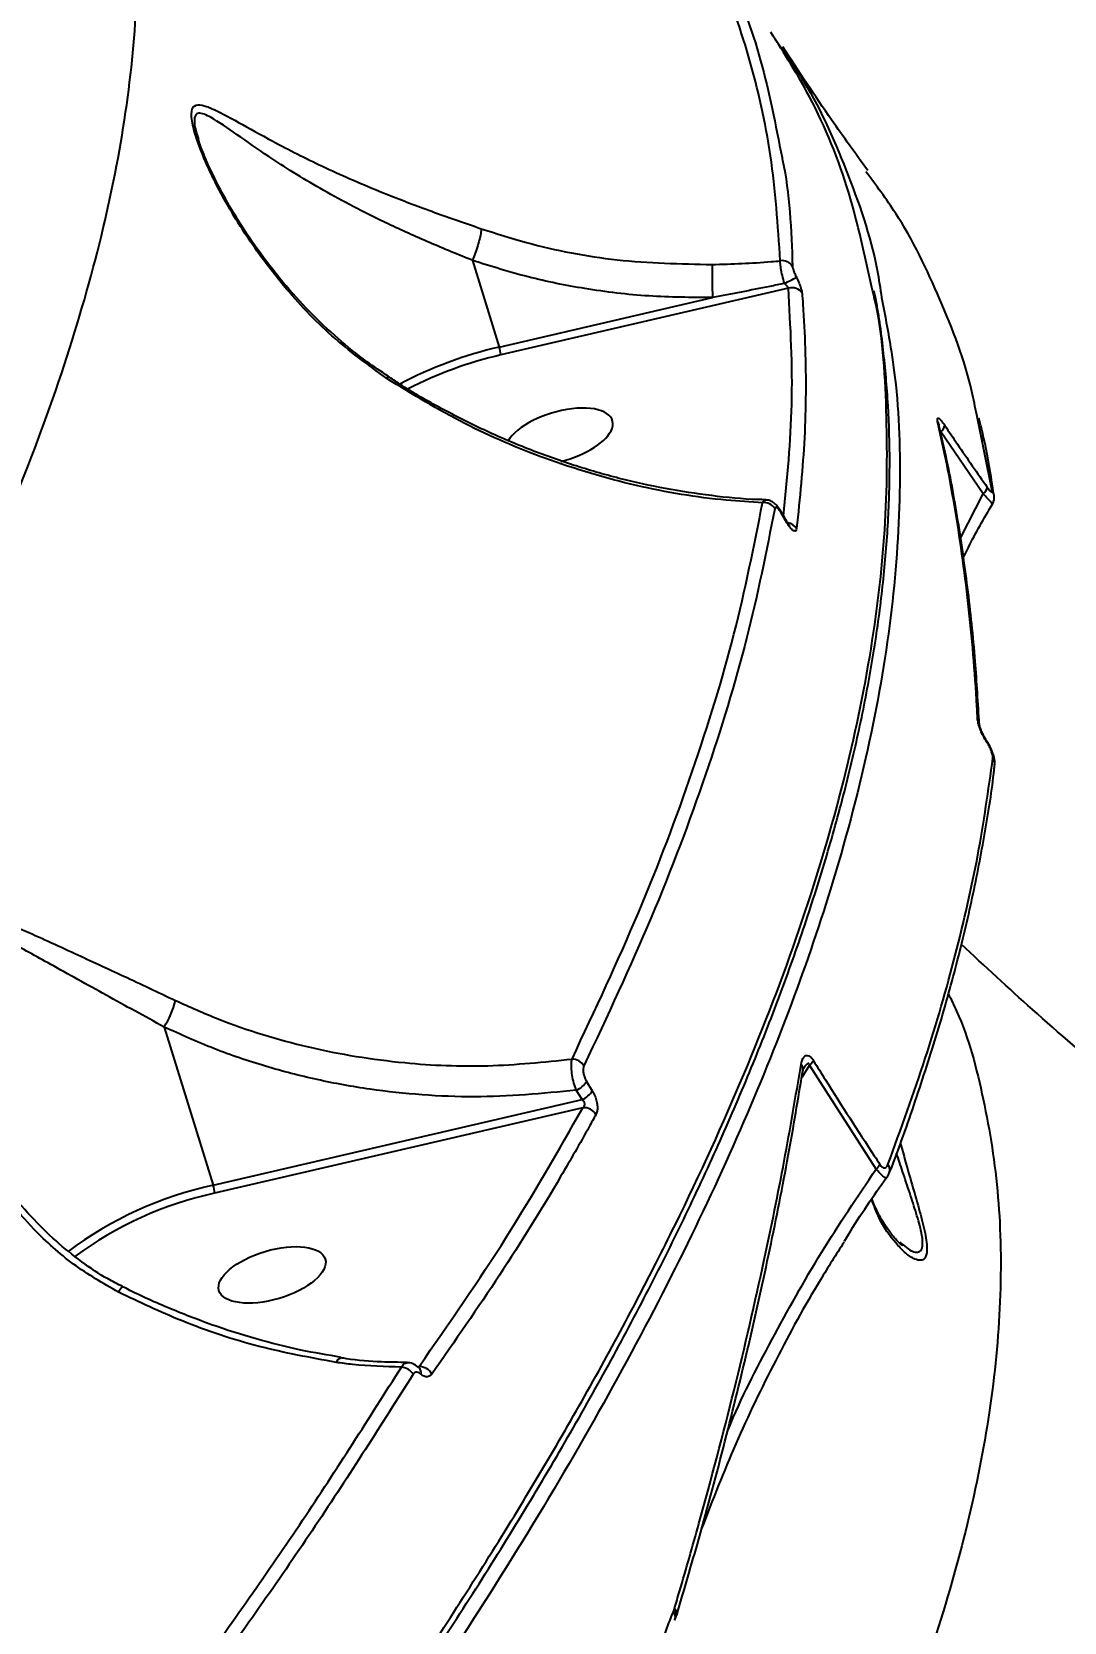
# Model space of a CAD drawing. Header units: millimetres. Extents: x -4153 to 4002, y -5023 to 3197.
# Drawn here: x -767 to -680.3, y -1310 to -1176.4 of the extents above; entities that cross this region are included whole.
import ezdxf

# ---------------------------------------------------------------- set-up
doc = ezdxf.new("R2010")
doc.units = ezdxf.units.MM
for name, color, linetype in [('DIKOM_ОБЪЕКТ', 7, 'Continuous'), ('DIKOM_РАЗМЕР_ЗОНА', 7, 'Continuous'), ('DIKOM_РАЗМЕР_ОБЪЕКТА', 7, 'Continuous')]:
    doc.layers.add(name, color=color, linetype=linetype)
doc.styles.add('style1', font='arialbd.ttf', dxfattribs={"width": 0.8})
doc.dimstyles.new('1-50', dxfattribs={"dimtxt": 300, "dimasz": 200, "dimexe": 100, "dimexo": 0, "dimgap": 100, "dimtad": 1, "dimtxsty": 'style1', "dimcen": 200, "dimclrd": 7, "dimclre": 7, "dimclrt": 7, "dimadec": 1, "dimazin": 2, "dimtfac": 1, "dimtmove": 0, "dimatfit": 2, "dimfxl": 0, "dimlwd": 25, "dimlwe": 18, "dimarcsym": 0})

# ---------------------------------------------------------------- blocks, each defined once
blk = doc.blocks.new('*D9')
at = {"layer": 'Defpoints', "color": 0, "transparency": 16777216}
for p in [(2370.19, 1747.32), (-2106.31, -2974.61), (1195.51, -2974.61)]:
    blk.add_point(p, dxfattribs=at)
at = {"layer": 'DIKOM_РАЗМЕР_ОБЪЕКТА', "color": 7, "lineweight": 18, "transparency": 16777216}
for p, q in [((2370.19, 1747.32), (-2206.31, 1747.32)), ((1195.51, -2974.61), (-2206.31, -2974.61))]:
    blk.add_line(p, q, dxfattribs=at)
at = {"layer": 'DIKOM_РАЗМЕР_ОБЪЕКТА', "color": 7, "lineweight": 25, "transparency": 16777216}
blk.add_line((-2106.31, 1547.32), (-2106.31, -2774.61), dxfattribs=at)
at = {"layer": 'DIKOM_РАЗМЕР_ОБЪЕКТА', "color": 7, "transparency": 16777216}
for points in [[(-2139.64, 1547.32), (-2072.98, 1547.32), (-2106.31, 1747.32)], [(-2139.64, -2774.61), (-2072.98, -2774.61), (-2106.31, -2974.61)]]:
    blk.add_solid(points, dxfattribs=at)
at = {"layer": 'DIKOM_РАЗМЕР_ОБЪЕКТА', "color": 7, "transparency": 16777216, "insert": (-2359.48, -612.26), "char_height": 300, "attachment_point": 5, "rotation": 90, "style": 'style1'}
blk.add_mtext('{\\fArial|b0|i0|c204|p34;4700}', dxfattribs=at)
blk = doc.blocks.new('*D10')
at = {"layer": 'Defpoints', "color": 0, "transparency": 16777216}
for p in [(4001.69, -909.96), (-3216.31, -1859.46), (4001.69, -4923)]:
    blk.add_point(p, dxfattribs=at)
at = {"layer": 'DIKOM_РАЗМЕР_ЗОНА', "color": 7, "lineweight": 18, "transparency": 16777216}
for p, q in [((4001.69, -909.96), (4001.69, -5023)), ((-3216.31, -1859.46), (-3216.31, -5023))]:
    blk.add_line(p, q, dxfattribs=at)
at = {"layer": 'DIKOM_РАЗМЕР_ЗОНА', "color": 7, "lineweight": 25, "transparency": 16777216}
blk.add_line((-3016.31, -4923), (3801.69, -4923), dxfattribs=at)
at = {"layer": 'DIKOM_РАЗМЕР_ЗОНА', "color": 7, "transparency": 16777216}
for points in [[(-3016.31, -4889.67), (-3016.31, -4956.33), (-3216.31, -4923)], [(3801.69, -4889.67), (3801.69, -4956.33), (4001.69, -4923)]]:
    blk.add_solid(points, dxfattribs=at)
at = {"layer": 'DIKOM_РАЗМЕР_ЗОНА', "color": 7, "transparency": 16777216, "insert": (392.69, -4669.83), "char_height": 300, "attachment_point": 5, "style": 'style1'}
blk.add_mtext('{\\fArial|b0|i0|c204|p34;7200}', dxfattribs=at)
blk = doc.blocks.new('*D11')
at = {"layer": 'Defpoints', "color": 0, "transparency": 16777216}
for p in [(2631.36, 3197.31), (-3702.81, -4429.79), (2071.05, -4429.79)]:
    blk.add_point(p, dxfattribs=at)
at = {"layer": 'DIKOM_РАЗМЕР_ЗОНА', "color": 7, "lineweight": 18, "transparency": 16777216}
for p, q in [((2631.36, 3197.31), (-3802.81, 3197.31)), ((2071.05, -4429.79), (-3802.81, -4429.79))]:
    blk.add_line(p, q, dxfattribs=at)
at = {"layer": 'DIKOM_РАЗМЕР_ЗОНА', "color": 7, "lineweight": 25, "transparency": 16777216}
blk.add_line((-3702.81, 2997.31), (-3702.81, -4229.79), dxfattribs=at)
at = {"layer": 'DIKOM_РАЗМЕР_ЗОНА', "color": 7, "transparency": 16777216}
for points in [[(-3736.14, 2997.31), (-3669.48, 2997.31), (-3702.81, 3197.31)], [(-3736.14, -4229.79), (-3669.48, -4229.79), (-3702.81, -4429.79)]]:
    blk.add_solid(points, dxfattribs=at)
at = {"layer": 'DIKOM_РАЗМЕР_ЗОНА', "color": 7, "transparency": 16777216, "insert": (-3955.98, -616.24), "char_height": 300, "attachment_point": 5, "rotation": 90, "style": 'style1'}
blk.add_mtext('{\\fArial|b0|i0|c204|p34;7600}', dxfattribs=at)
blk = doc.blocks.new('*D12')
at = {"layer": 'Defpoints', "color": 0, "transparency": 16777216}
for p in [(-1688.31, 690.56), (2486.69, 690.56), (-1688.31, -3442.2)]:
    blk.add_point(p, dxfattribs=at)
at = {"layer": 'DIKOM_РАЗМЕР_ОБЪЕКТА', "color": 7, "lineweight": 18, "transparency": 16777216}
for p, q in [((-1688.31, 690.56), (-1688.31, -3542.2)), ((2486.69, 690.56), (2486.69, -3542.2))]:
    blk.add_line(p, q, dxfattribs=at)
at = {"layer": 'DIKOM_РАЗМЕР_ОБЪЕКТА', "color": 7, "lineweight": 25, "transparency": 16777216}
blk.add_line((2286.69, -3442.2), (-1488.31, -3442.2), dxfattribs=at)
at = {"layer": 'DIKOM_РАЗМЕР_ОБЪЕКТА', "color": 7, "transparency": 16777216}
for points in [[(-1488.31, -3408.87), (-1488.31, -3475.54), (-1688.31, -3442.2)], [(2286.69, -3408.87), (2286.69, -3475.54), (2486.69, -3442.2)]]:
    blk.add_solid(points, dxfattribs=at)
at = {"layer": 'DIKOM_РАЗМЕР_ОБЪЕКТА', "color": 7, "transparency": 16777216, "insert": (399.19, -3189.03), "char_height": 300, "attachment_point": 5, "style": 'style1'}
blk.add_mtext('{\\fArial|b0|i0|c204|p34;4175}', dxfattribs=at)

msp = doc.modelspace()

# ---------------------------------------------------------------- linework, layer by layer
at = {"layer": 'DIKOM_ОБЪЕКТ', "color": 7, "linetype": 'Continuous'}
for p, q in [((-753.046, -1185.201), (-752.978, -1185.41)), ((-729.973, -1195.607), (-727.719, -1202.887)), ((-727.719, -1202.887), (-709.798, -1198.725)), ((-703.43, -1197.939), (-727.592, -1203.549)), ((-686.306, -1214.963), (-687.615, -1208.587)), ((-687.069, -1215.213), (-690.637, -1210.001)), ((-688.983, -1218.949), (-687.069, -1215.213)), ((-703.559, -1217.652), (-704.035, -1216.826)), ((-686.765, -1236.018), (-686.793, -1235.975)), ((-755.865, -1260.027), (-751.747, -1273.326)), ((-701.655, -1263.235), (-702.315, -1264.257)), ((-696.061, -1271.968), (-701.655, -1263.235)), ((-720.754, -1266.129), (-721.244, -1265.34)), ((-720.388, -1264.592), (-719.899, -1265.379)), ((-751.747, -1273.326), (-720.754, -1266.129)), ((-720.696, -1266.808), (-751.623, -1273.989)), ((-694.067, -1278.074), (-693.776, -1278.317)), ((-734.537, -1288.608), (-734.453, -1288.556)), ((-713.093, -1309.164), (-713.007, -1308.918)), ((-713.007, -1308.918), (-712.997, -1308.883))]:
    msp.add_line(p, q, dxfattribs=at)
at = {"layer": 'DIKOM_ОБЪЕКТ', "color": 7, "linetype": 'Continuous', "flags": 128}
for points in [[(-704.035, -1216.826), (-704.031, -1216.76), (-704.044, -1216.718)], [(-703.559, -1217.652), (-703.556, -1217.587), (-703.571, -1217.539)], [(-686.788, -1235.96), (-686.78, -1235.975), (-686.777, -1236.055)], [(-741.414, -1288.211), (-741.28, -1288.008), (-741.146, -1287.881), (-741.017, -1287.835), (-740.992, -1287.836)], [(-712.976, -1309.874), (-712.969, -1309.86), (-712.959, -1309.837)]]:
    msp.add_lwpolyline(points, dxfattribs=at)
at = {"layer": 'DIKOM_ОБЪЕКТ', "color": 7, "linetype": 'Continuous'}
for centre, radius, start, end in [((-663.862, -1196.825), 45.975, 178.91195, 182.36873), ((-703.947, -1196.649), 1.023, 32.03283, 99.10827), ((-739.782, -1123.577), 82.269, 295.96668, 296.7513), ((-703.143, -1198.932), 1.034, 33.88488, 106.08952), ((-719.833, -1236.759), 34.778, 103.10507, 117.85082), ((-719.93, -1236.454), 33.785, 103.10788, 117.20433), ((-730.257, -1203.714), 2.67, 3.53337, 18.05416), ((-691.525, -1209.584), 0.768, 11.71443, 35.60831), ((-691.12, -1209.304), 0.848, 304.70115, 348.2318), ((-687.569, -1214.52), 0.855, 305.83356, 349.36781), ((-705.486, -1217.038), 1.075, 32.0034, 95.97177), ((-687.005, -1215.461), 0.859, 7.39899, 35.43534), ((-703.617, -1218.709), 1.047, 32.91245, 82.30207), ((-688.106, -1234.622), 0.726, 2.57331, 38.04722), ((-686.93, -1237.927), 0.833, 353.31143, 35.59933), ((-762.327, -1255.965), 7.633, 327.84565, 346.14363), ((-721.626, -1263.923), 1.204, 31.86743, 88.90067), ((-702.449, -1262.202), 1.302, 307.55821, 329.92491), ((-702.854, -1263.603), 0.65, 351.70291, 40.85387), ((-721.951, -1263.667), 1.817, 292.89687, 329.37781), ((-721.467, -1264.454), 1.821, 293.06141, 329.47984), ((-720.616, -1267.993), 1.188, 30.89379, 93.88855), ((-696.886, -1270.957), 1.305, 309.20561, 331.67866), ((-695.699, -1272.049), 0.786, 340.55927, 36.4821), ((-745.109, -1303.998), 31.382, 102.2102, 126.86191), ((-754.192, -1274.124), 2.572, 3.00811, 18.08322), ((-745.16, -1303.809), 30.512, 102.22941, 126.60093), ((-758.702, -1282.725), 1.083, 128.97302, 157.56316), ((-736.051, -1289.89), 1.291, 31.80949, 84.86766), ((-734.46, -1289.79), 1.234, 29.13033, 89.65965), ((-734.821, -1289.041), 0.542, 344.21854, 44.08659), ((-713.593, -1309.613), 0.673, 340.57681, 41.90639), ((-713.403, -1309.349), 0.585, 348.7154, 47.46256), ((-713.412, -1309.319), 0.603, 348.8195, 46.42984)]:
    msp.add_arc(centre, radius, start, end, dxfattribs=at)
for start_param, end_param in [(5.9781331, 8.9949192), (4.6100021, 5.9781331)]:
    msp.add_ellipse((-722.672, -1210.394), major_axis=(4.462, 1.322), ratio=0.44303, start_param=start_param, end_param=end_param, dxfattribs=at)
msp.add_ellipse((-746.794, -1280.856), major_axis=(4.462, 1.322), ratio=0.44303, dxfattribs=at)
for points, knots in [([(-1166.674, -1262.907), (-1164.653, -1262.9), (-1158.794, -1262.88), (-1149.099, -1262.722), (-1137.6, -1262.379), (-1126.124, -1261.872), (-1114.679, -1261.204), (-1103.274, -1260.374), (-1091.917, -1259.383), (-1080.617, -1258.232), (-1069.383, -1256.921), (-1058.222, -1255.452), (-1047.143, -1253.826), (-1036.156, -1252.044), (-1025.266, -1250.107), (-1014.484, -1248.016), (-1003.817, -1245.775), (-993.273, -1243.382), (-982.86, -1240.842), (-972.585, -1238.155), (-962.458, -1235.324), (-952.484, -1232.35), (-942.672, -1229.237), (-933.029, -1225.986), (-923.562, -1222.599), (-914.279, -1219.079), (-905.185, -1215.429), (-896.289, -1211.652), (-887.597, -1207.749), (-879.115, -1203.725), (-870.85, -1199.582), (-862.808, -1195.324), (-854.995, -1190.952), (-847.417, -1186.471), (-840.08, -1181.884), (-832.988, -1177.195), (-826.149, -1172.406), (-819.566, -1167.521), (-813.245, -1162.545), (-807.191, -1157.479), (-801.408, -1152.33), (-795.901, -1147.1), (-790.673, -1141.793), (-785.73, -1136.414), (-781.074, -1130.965), (-776.71, -1125.453), (-772.64, -1119.88), (-768.87, -1114.251), (-765.395, -1108.571), (-762.242, -1102.841), (-759.904, -1098.223), (-758.727, -1095.502), (-758.388, -1094.719)], [0, 0, 0, 0, 0.0107552, 0.0311878, 0.0516215, 0.0720552, 0.0924884, 0.1129222, 0.1333561, 0.15379, 0.1742241, 0.1946587, 0.215093, 0.2355279, 0.2559631, 0.2763984, 0.2968343, 0.3172703, 0.3377071, 0.358144, 0.3785814, 0.3990192, 0.4194577, 0.4398966, 0.4603357, 0.4807758, 0.5012164, 0.5216576, 0.5420996, 0.5625417, 0.5829848, 0.6034285, 0.6238725, 0.6443172, 0.664762, 0.6852075, 0.705653, 0.7260988, 0.7465444, 0.7669897, 0.7874344, 0.8078782, 0.8283208, 0.8487617, 0.8692001, 0.8896363, 0.9100693, 0.9304984, 0.9509232, 0.9713434, 0.9917579, 1, 1, 1, 1]), ([(-758.312, -1096.071), (-758.45, -1096.421), (-760.132, -1100.69), (-764.54, -1108.737), (-771.672, -1120.271), (-780.274, -1131.668), (-790.176, -1142.907), (-801.207, -1153.733), (-813.291, -1164.121), (-826.344, -1174.053), (-840.578, -1183.691), (-855.995, -1192.988), (-872.568, -1201.902), (-889.199, -1209.885), (-905.677, -1216.996), (-921.828, -1223.308), (-938.61, -1229.233), (-955.986, -1234.748), (-973.767, -1239.797), (-991.862, -1244.356), (-1008.281, -1248.033), (-1018.801, -1250.08), (-1023.084, -1250.913)], [0, 0, 0, 0, 0.0049824, 0.0607473, 0.1164693, 0.1738099, 0.231197, 0.2885376, 0.3442597, 0.4000244, 0.4557466, 0.5130871, 0.5704745, 0.6278152, 0.6763108, 0.7248634, 0.7734157, 0.8224281, 0.8714411, 0.9192196, 0.9671062, 1, 1, 1, 1]), ([(-934.195, -1411.23), (-929.384, -1407.273), (-919.76, -1399.358), (-905.796, -1387.274), (-892.213, -1375.061), (-878.622, -1362.3), (-865.158, -1349.06), (-851.936, -1335.382), (-839.315, -1321.612), (-827.368, -1307.798), (-816.156, -1293.994), (-806.036, -1280.648), (-796.99, -1267.8), (-788.977, -1255.47), (-781.768, -1243.319), (-775.425, -1231.402), (-769.993, -1219.77), (-765.496, -1208.438), (-762.002, -1197.472), (-759.543, -1186.873), (-758.198, -1176.82), (-757.973, -1167.536), (-758.85, -1159.086), (-760.385, -1152.143), (-762.06, -1148.238), (-762.741, -1146.65)], [0, 0, 0, 0, 0.0400048, 0.0800096, 0.1204125, 0.1608154, 0.2054798, 0.2501788, 0.2948426, 0.3408233, 0.3868418, 0.4328217, 0.476081, 0.5193729, 0.5626315, 0.6071388, 0.651682, 0.6961891, 0.742306, 0.7884231, 0.8352025, 0.8819818, 0.9259178, 0.9698883, 1, 1, 1, 1]), ([(-704.108, -1195.639), (-704.314, -1192.66), (-704.725, -1186.702), (-706.614, -1178.448), (-709.362, -1170.669), (-712.05, -1165.995), (-713.394, -1163.657)], [0, 0, 0, 0, 0.24861595, 0.4972309, 0.74861599, 1, 1, 1, 1]), ([(-712.367, -1164.069), (-711.041, -1166.387), (-708.389, -1171.023), (-705.582, -1178.67), (-704.503, -1184.217), (-703.967, -1186.971)], [0, 0, 0, 0, 0.3348946, 0.6697914, 1, 1, 1, 1]), ([(-696.415, -1197.893), (-697, -1195.205), (-698.228, -1189.552), (-701.11, -1182.413), (-703.777, -1178.218), (-704.907, -1176.44)], [0, 0, 0, 0, 0.3431594, 0.7216285, 1, 1, 1, 1]), ([(-704.581, -1176.983), (-703.834, -1178.015), (-701.374, -1181.406), (-698.522, -1187.909), (-696.299, -1194.155), (-695.715, -1197.96), (-695.596, -1198.737)], [0, 0, 0, 0, 0.1643846, 0.5406024, 0.9062018, 1, 1, 1, 1]), ([(-696.769, -1188.05), (-697.786, -1186.643), (-700.217, -1183.281), (-702.551, -1179.726), (-703.908, -1177.659)], [0, 0, 0, 0, 0.4185936, 1, 1, 1, 1]), ([(-737.167, -1205.534), (-738.745, -1204.379), (-741.905, -1202.069), (-745.483, -1198.241), (-748.275, -1194.615), (-750.394, -1191.312), (-752.035, -1188.19), (-753.101, -1185.612), (-753.596, -1183.795), (-753.57, -1182.74), (-753.071, -1182.47), (-752.327, -1182.631), (-751.048, -1183.212), (-749.018, -1184.336), (-745.812, -1186.126), (-741.833, -1188.078), (-737.455, -1189.959), (-733.198, -1191.57), (-730.555, -1192.485), (-729.235, -1192.942)], [0, 0, 0, 0, 0.0838216, 0.1677498, 0.2253303, 0.2830232, 0.3403516, 0.3851875, 0.4168042, 0.4487235, 0.4828913, 0.5143318, 0.5458645, 0.6206963, 0.6956584, 0.7865364, 0.8772673, 0.9386787, 1, 1, 1, 1]), ([(-729.973, -1195.6), (-729.974, -1195.6), (-730.181, -1195.517), (-731.647, -1194.932), (-734.298, -1193.818), (-738.468, -1191.902), (-742.873, -1189.548), (-746.786, -1187.123), (-749.794, -1184.991), (-751.748, -1183.647), (-752.778, -1183.171), (-753.215, -1183.294), (-753.374, -1183.695), (-753.288, -1184.481), (-753.093, -1185.061), (-753.046, -1185.201)], [0, 0, 0, 0, 0.0000643, 0.016786, 0.118971, 0.221285, 0.3912768, 0.5615316, 0.684261, 0.806531, 0.8832304, 0.9013905, 0.9459951, 0.9869504, 1, 1, 1, 1]), ([(-737.045, -1205.329), (-737.645, -1204.933), (-739.114, -1203.964), (-741.321, -1202.156), (-743.692, -1199.929), (-745.956, -1197.41), (-747.968, -1194.805), (-749.663, -1192.265), (-750.954, -1190.038), (-751.895, -1188.178), (-752.522, -1186.75), (-752.894, -1185.782), (-753.017, -1185.348), (-753.058, -1185.206)], [0, 0, 0, 0, 0.0792573, 0.1940901, 0.3143552, 0.4392084, 0.5701415, 0.6813957, 0.7832665, 0.865815, 0.9260845, 0.9757547, 1, 1, 1, 1]), ([(-703.967, -1186.971), (-703.951, -1187.04), (-703.315, -1189.893), (-703.196, -1193.038), (-703.079, -1196.106)], [0, 0, 0, 0, 0.0242456, 1, 1, 1, 1]), ([(-687.615, -1208.587), (-687.742, -1207.932), (-688.412, -1204.482), (-690.638, -1198.801), (-693.578, -1192.614), (-696.054, -1189.301), (-696.912, -1188.152)], [0, 0, 0, 0, 0.0843558, 0.4437239, 0.8070934, 1, 1, 1, 1]), ([(-729.235, -1192.942), (-729.235, -1192.961), (-729.233, -1193.046), (-729.255, -1193.285), (-729.345, -1193.746), (-729.514, -1194.361), (-729.731, -1195.016), (-729.892, -1195.405), (-729.973, -1195.6)], [0, 0, 0, 0, 0.03958673, 0.1815914, 0.38619792, 0.59079557, 0.7953752, 1, 1, 1, 1]), ([(-729.235, -1192.942), (-727.977, -1193.342), (-724.268, -1194.52), (-717.767, -1195.785), (-712.497, -1195.896), (-709.829, -1195.952)], [0, 0, 0, 0, 0.202272, 0.5961181, 1, 1, 1, 1]), ([(-729.973, -1195.607), (-729.973, -1195.606), (-729.974, -1195.603), (-729.973, -1195.601), (-729.973, -1195.6)], [0, 0, 0, 0, 0.54845071, 1, 1, 1, 1]), ([(-709.798, -1198.725), (-711.584, -1198.717), (-715.175, -1198.699), (-720.361, -1198.065), (-725.329, -1197.072), (-728.42, -1196.097), (-729.973, -1195.607)], [0, 0, 0, 0, 0.26009716, 0.52300154, 0.7604342, 1, 1, 1, 1]), ([(-709.829, -1195.952), (-708.169, -1195.901), (-706.253, -1195.843), (-704.361, -1195.663), (-704.108, -1195.639)], [0, 0, 0, 0, 0.8666694, 1, 1, 1, 1]), ([(-703.761, -1197.541), (-703.823, -1197.318), (-703.948, -1196.873), (-704.068, -1196.261), (-704.115, -1195.852), (-704.11, -1195.693), (-704.108, -1195.639)], [0, 0, 0, 0, 0.2865208, 0.5730768, 0.8569506, 1, 1, 1, 1]), ([(-703.079, -1196.106), (-703.078, -1196.126), (-703.072, -1196.2), (-703.022, -1196.394), (-702.91, -1196.703), (-702.804, -1196.928), (-702.751, -1197.041)], [0, 0, 0, 0, 0.1085653, 0.3983885, 0.6997233, 1, 1, 1, 1]), ([(-702.751, -1197.041), (-702.677, -1197.199), (-702.528, -1197.517), (-702.368, -1197.955), (-702.299, -1198.224), (-702.287, -1198.332), (-702.285, -1198.356)], [0, 0, 0, 0, 0.305429, 0.6114843, 0.9125759, 1, 1, 1, 1]), ([(-942.129, -1512.346), (-938.399, -1509.724), (-928.275, -1502.607), (-912.059, -1490.716), (-893.643, -1476.634), (-875.717, -1462.301), (-858.357, -1447.79), (-841.645, -1433.168), (-825.641, -1418.478), (-810.385, -1403.745), (-795.888, -1388.994), (-782.188, -1374.271), (-769.348, -1359.643), (-757.428, -1345.181), (-746.475, -1330.929), (-736.525, -1316.918), (-727.578, -1303.164), (-719.65, -1289.709), (-712.776, -1276.615), (-706.992, -1263.943), (-702.325, -1251.737), (-698.802, -1240.025), (-696.419, -1228.823), (-695.131, -1218.139), (-695.095, -1208.109), (-695.547, -1201.36), (-696.347, -1198.165), (-696.415, -1197.893)], [0, 0, 0, 0, 0.0245701, 0.0666936, 0.1089496, 0.1512736, 0.1935975, 0.2358536, 0.277977, 0.3201005, 0.3623564, 0.4046804, 0.4470042, 0.4892603, 0.5313838, 0.5735066, 0.6157623, 0.6580857, 0.700409, 0.7426646, 0.7847876, 0.8269108, 0.8691669, 0.9114903, 0.953814, 0.99607, 1, 1, 1, 1]), ([(-925.58, -1501.344), (-923.44, -1499.794), (-918.203, -1496.001), (-909.999, -1489.894), (-900.971, -1483.049), (-892.095, -1476.167), (-883.363, -1469.248), (-874.772, -1462.29), (-866.32, -1455.289), (-858.004, -1448.246), (-849.822, -1441.157), (-841.772, -1434.02), (-833.851, -1426.834), (-826.067, -1419.603), (-818.444, -1412.353), (-811.016, -1405.112), (-803.802, -1397.901), (-796.807, -1390.722), (-790.025, -1383.574), (-783.455, -1376.453), (-777.094, -1369.356), (-770.94, -1362.283), (-764.991, -1355.231), (-759.247, -1348.198), (-753.704, -1341.182), (-748.367, -1334.184), (-743.245, -1327.221), (-738.364, -1320.323), (-733.74, -1313.514), (-729.379, -1306.802), (-725.278, -1300.183), (-721.435, -1293.655), (-717.846, -1287.215), (-714.513, -1280.861), (-711.433, -1274.592), (-708.607, -1268.406), (-706.033, -1262.301), (-703.713, -1256.275), (-701.651, -1250.341), (-699.854, -1244.521), (-698.333, -1238.837), (-697.089, -1233.301), (-696.122, -1227.911), (-695.432, -1222.665), (-695.015, -1217.562), (-694.877, -1212.6), (-695.004, -1207.775), (-695.436, -1203.105), (-695.853, -1199.904), (-696.206, -1198.304), (-696.237, -1198.166)], [0, 0, 0, 0, 0.0148391, 0.0363255, 0.0577124, 0.0790248, 0.100287, 0.1215228, 0.142757, 0.1640091, 0.1853, 0.2066536, 0.228095, 0.2496477, 0.2712483, 0.2927749, 0.3141948, 0.3355338, 0.356815, 0.3780639, 0.3993039, 0.4205573, 0.4418429, 0.4631846, 0.4846069, 0.5061339, 0.5277484, 0.5493324, 0.5707976, 0.5921746, 0.6134879, 0.6347617, 0.656021, 0.6772888, 0.6985818, 0.719924, 0.7413394, 0.7628519, 0.7844716, 0.8060882, 0.8276031, 0.8490186, 0.8703575, 0.891642, 0.9128938, 0.9341347, 0.9553851, 0.9766598, 0.9979803, 1, 1, 1, 1]), ([(-695.596, -1198.737), (-695.175, -1200.947), (-694.187, -1206.128), (-693.926, -1215.101), (-694.654, -1225.53), (-696.599, -1236.667), (-699.541, -1247.749), (-703.288, -1258.659), (-707.642, -1269.292), (-712.825, -1280.284), (-718.836, -1291.609), (-725.604, -1303.144), (-733.094, -1314.83), (-740.367, -1325.392), (-745.348, -1332.132), (-747.377, -1334.876)], [0, 0, 0, 0, 0.0646492, 0.1515188, 0.2409114, 0.3303773, 0.4197701, 0.4953743, 0.5710667, 0.6467588, 0.7231688, 0.7995787, 0.8740642, 0.9487185, 1, 1, 1, 1]), ([(-703.761, -1197.541), (-704.174, -1197.626), (-706.181, -1198.037), (-708.197, -1198.421), (-709.798, -1198.725)], [0, 0, 0, 0, 0.2060753, 1, 1, 1, 1]), ([(-703.834, -1217.083), (-703.528, -1213.939), (-702.895, -1207.44), (-703.248, -1201.173), (-703.43, -1197.939)], [0, 0, 0, 0, 0.4838774, 1, 1, 1, 1]), ([(-703.43, -1197.939), (-703.433, -1197.931), (-703.446, -1197.896), (-703.502, -1197.811), (-703.615, -1197.679), (-703.712, -1197.588), (-703.761, -1197.541)], [0, 0, 0, 0, 0.08043122, 0.36678898, 0.67644555, 1, 1, 1, 1]), ([(-702.285, -1198.356), (-702.26, -1198.665), (-702.139, -1200.212), (-701.941, -1204.23), (-701.961, -1210.483), (-702.479, -1215.587), (-702.738, -1218.14)], [0, 0, 0, 0, 0.0480641, 0.2403256, 0.6198822, 1, 1, 1, 1]), ([(-737.167, -1205.534), (-737.157, -1205.518), (-737.121, -1205.46), (-737.077, -1205.385), (-737.086, -1205.393), (-737.091, -1205.397)], [0, 0, 0, 0, 0.16243053, 0.62179424, 1, 1, 1, 1]), ([(-705.314, -1215.715), (-705.548, -1215.712), (-707.049, -1215.694), (-709.869, -1215.402), (-713.749, -1214.825), (-717.638, -1213.962), (-721.502, -1212.848), (-725.3, -1211.488), (-729.009, -1209.897), (-732.599, -1208.07), (-735.289, -1206.548), (-736.729, -1205.571), (-737.058, -1205.348)], [0, 0, 0, 0, 0.0220297, 0.1409812, 0.259922, 0.3788382, 0.4977446, 0.6161346, 0.7328456, 0.8493543, 0.9655516, 1, 1, 1, 1]), ([(-705.598, -1215.969), (-706.613, -1215.909), (-710.116, -1215.699), (-716.265, -1214.67), (-723.658, -1212.464), (-730.742, -1209.449), (-735.01, -1206.848), (-737.167, -1205.534)], [0, 0, 0, 0, 0.0949244, 0.3276197, 0.56573, 0.7805993, 1, 1, 1, 1]), ([(-690.901, -1209.137), (-690.916, -1209.031), (-690.942, -1208.856), (-690.838, -1208.837), (-690.676, -1208.967), (-690.478, -1209.205), (-690.346, -1209.396), (-690.29, -1209.477)], [0, 0, 0, 0, 0.303824, 0.5022935, 0.7016803, 0.8732674, 1, 1, 1, 1]), ([(-687.534, -1234.174), (-687.554, -1233.806), (-687.652, -1231.967), (-687.989, -1227.248), (-688.78, -1220.213), (-689.873, -1213.765), (-690.674, -1210.157), (-690.901, -1209.137)], [0, 0, 0, 0, 0.0413716, 0.2068694, 0.5381485, 0.8694271, 1, 1, 1, 1]), ([(-687.399, -1234.595), (-687.501, -1232.813), (-687.724, -1228.895), (-688.342, -1223.073), (-689.216, -1217.116), (-690.04, -1212.573), (-690.647, -1210.085), (-690.805, -1209.435)], [0, 0, 0, 0, 0.1999953, 0.439702, 0.6784057, 0.9160964, 1, 1, 1, 1]), ([(-690.774, -1209.418), (-690.776, -1209.411), (-690.781, -1209.393), (-690.78, -1209.399), (-690.779, -1209.402)], [0, 0, 0, 0, 0.3910133, 1, 1, 1, 1]), ([(-690.29, -1209.477), (-689.938, -1209.999), (-688.762, -1211.743), (-687.566, -1213.469), (-686.729, -1214.677)], [0, 0, 0, 0, 0.2996256, 1, 1, 1, 1]), ([(-686.195, -1215.231), (-686.38, -1213.963), (-686.698, -1211.785), (-687.212, -1209.718), (-687.427, -1208.854)], [0, 0, 0, 0, 0.5824837, 1, 1, 1, 1]), ([(-686.729, -1214.677), (-686.697, -1214.722), (-686.615, -1214.837), (-686.486, -1214.989), (-686.373, -1215.083), (-686.301, -1215.084), (-686.304, -1215.006), (-686.306, -1214.963)], [0, 0, 0, 0, 0.1208013, 0.3075672, 0.5229347, 0.737411, 1, 1, 1, 1]), ([(-721.603, -1262.719), (-719.671, -1258.592), (-715.806, -1250.338), (-711.332, -1238.444), (-707.766, -1226.902), (-706.321, -1219.614), (-705.598, -1215.969)], [0, 0, 0, 0, 0.2484744, 0.4969502, 0.7484746, 1, 1, 1, 1]), ([(-705.598, -1215.969), (-705.547, -1215.874), (-705.469, -1215.731), (-705.354, -1215.751), (-705.315, -1215.758)], [0, 0, 0, 0, 0.6634153, 1, 1, 1, 1]), ([(-704.051, -1216.721), (-704.15, -1216.557), (-704.328, -1216.26), (-704.643, -1215.961), (-704.978, -1215.767), (-705.212, -1215.751), (-705.306, -1215.744)], [0, 0, 0, 0, 0.3326451, 0.601704, 0.839711, 1, 1, 1, 1]), ([(-688.74, -1220.623), (-688.599, -1220.323), (-687.861, -1218.755), (-686.993, -1217.275), (-686.291, -1216.078)], [0, 0, 0, 0, 0.1907193, 1, 1, 1, 1]), ([(-686.297, -1216.074), (-686.294, -1216.076), (-686.264, -1216.097), (-686.363, -1215.979), (-686.596, -1215.718), (-686.868, -1215.426), (-687.034, -1215.249), (-687.069, -1215.213)], [0, 0, 0, 0, 0.0337534, 0.3454186, 0.642031, 0.9256665, 1, 1, 1, 1]), ([(-686.292, -1216.077), (-686.253, -1216.003), (-686.174, -1215.852), (-686.138, -1215.604), (-686.139, -1215.431), (-686.155, -1215.352), (-686.157, -1215.341)], [0, 0, 0, 0, 0.3016157, 0.6259143, 0.9470668, 1, 1, 1, 1]), ([(-704.575, -1216.469), (-705.289, -1220.074), (-706.717, -1227.283), (-710.254, -1238.787), (-714.731, -1250.738), (-718.646, -1259.104), (-720.604, -1263.287)], [0, 0, 0, 0, 0.2484765, 0.4969539, 0.748477, 1, 1, 1, 1]), ([(-704.035, -1216.826), (-704.078, -1216.754), (-704.17, -1216.602), (-704.31, -1216.433), (-704.438, -1216.34), (-704.535, -1216.343), (-704.562, -1216.427), (-704.575, -1216.469)], [0, 0, 0, 0, 0.1798217, 0.3800625, 0.5812101, 0.7907105, 1, 1, 1, 1]), ([(-703.571, -1217.539), (-703.683, -1217.347), (-703.842, -1217.072), (-703.999, -1216.796), (-704.045, -1216.713)], [0, 0, 0, 0, 0.7001673, 1, 1, 1, 1]), ([(-703.337, -1217.875), (-703.336, -1217.876), (-703.331, -1217.88), (-703.369, -1217.842), (-703.438, -1217.751), (-703.513, -1217.643), (-703.561, -1217.554), (-703.571, -1217.536)], [0, 0, 0, 0, 0.0828834, 0.3065518, 0.5572616, 0.908922, 1, 1, 1, 1]), ([(-702.738, -1218.14), (-702.756, -1218.21), (-702.791, -1218.351), (-702.94, -1218.371), (-703.138, -1218.238), (-703.355, -1217.986), (-703.494, -1217.758), (-703.559, -1217.652)], [0, 0, 0, 0, 0.21313607, 0.42651691, 0.63064184, 0.82893187, 1, 1, 1, 1]), ([(-686.777, -1236.055), (-686.872, -1235.902), (-687.06, -1235.597), (-687.293, -1235.092), (-687.478, -1234.58), (-687.515, -1234.315), (-687.534, -1234.174)], [0, 0, 0, 0, 0.2321927, 0.4639982, 0.7139845, 1, 1, 1, 1]), ([(-686.787, -1235.959), (-686.795, -1235.949), (-686.86, -1235.856), (-686.995, -1235.618), (-687.172, -1235.264), (-687.303, -1234.92), (-687.365, -1234.696), (-687.381, -1234.588), (-687.381, -1234.588), (-687.38, -1234.588)], [0, 0, 0, 0, 0.0227863, 0.1972728, 0.4063161, 0.6404772, 0.8215259, 0.9449884, 1, 1, 1, 1]), ([(-686.253, -1237.442), (-686.251, -1237.412), (-686.246, -1237.311), (-686.295, -1237.068), (-686.416, -1236.727), (-686.58, -1236.374), (-686.712, -1236.161), (-686.777, -1236.055)], [0, 0, 0, 0, 0.1043769, 0.3453324, 0.5759331, 0.7877108, 1, 1, 1, 1]), ([(-686.112, -1238.024), (-686.104, -1237.973), (-686.076, -1237.794), (-686.13, -1237.424), (-686.284, -1236.909), (-686.524, -1236.374), (-686.704, -1236.107), (-686.765, -1236.018)], [0, 0, 0, 0, 0.0742564, 0.2609306, 0.5745203, 0.8572425, 1, 1, 1, 1]), ([(-695.067, -1271.582), (-693.978, -1268.586), (-691.801, -1262.594), (-689.324, -1253.932), (-687.381, -1245.498), (-686.629, -1240.128), (-686.253, -1237.442)], [0, 0, 0, 0, 0.2491207, 0.4982425, 0.7491225, 1, 1, 1, 1]), ([(-694.959, -1272.31), (-694.94, -1272.264), (-694.122, -1270.205), (-692.744, -1266.234), (-690.853, -1260.409), (-689.264, -1254.716), (-687.93, -1249.139), (-686.901, -1243.706), (-686.3, -1240.003), (-686.123, -1238.151), (-686.11, -1238.023)], [0, 0, 0, 0, 0.0038169, 0.1678352, 0.331915, 0.4960604, 0.6601148, 0.8240072, 0.9878466, 1, 1, 1, 1]), ([(-759.702, -1282.312), (-760.991, -1281.564), (-763.57, -1280.067), (-767.284, -1276.691), (-770.772, -1272.372), (-773.464, -1267.619), (-775.36, -1263.173), (-776.608, -1259.183), (-777.238, -1255.663), (-777.326, -1252.917), (-776.953, -1251.093), (-776.081, -1249.971), (-774.802, -1249.658), (-773.325, -1249.826), (-771.053, -1250.484), (-767.808, -1251.792), (-763.605, -1253.739), (-759.292, -1255.725), (-756.374, -1257.104), (-754.916, -1257.793)], [0, 0, 0, 0, 0.0638297, 0.1277685, 0.2158805, 0.3041203, 0.3656042, 0.427188, 0.4882513, 0.5268742, 0.5576006, 0.5885644, 0.6243062, 0.6585508, 0.6928978, 0.7748884, 0.8569915, 0.9285272, 1, 1, 1, 1]), ([(-755.865, -1260.027), (-757.507, -1259.127), (-760.835, -1257.302), (-765.179, -1254.883), (-769.023, -1252.761), (-771.708, -1251.384), (-773.622, -1250.668), (-774.861, -1250.414), (-775.888, -1250.6), (-776.415, -1251.208), (-776.758, -1251.986), (-776.971, -1253.234), (-776.851, -1255.299), (-776.479, -1257.671), (-775.985, -1259.278), (-775.729, -1260.111)], [0, 0, 0, 0, 0.1489529, 0.3017514, 0.4280558, 0.5563829, 0.6082571, 0.6609778, 0.7150164, 0.7525902, 0.7621861, 0.8093628, 0.8696439, 0.9324483, 1, 1, 1, 1]), ([(-657.689, -1278.408), (-659.096, -1277.434), (-662.944, -1274.772), (-669.088, -1270.116), (-676.102, -1264.483), (-682.713, -1258.828), (-686.927, -1254.916), (-688.911, -1253.073)], [0, 0, 0, 0, 0.1304841, 0.3567442, 0.5807889, 0.8025545, 1, 1, 1, 1]), ([(-690.004, -1257.221), (-689.764, -1257.709), (-688.414, -1260.455), (-686.928, -1266.11), (-685.634, -1274.21), (-685.488, -1283.013), (-686.37, -1292.204), (-688.255, -1301.748), (-691.062, -1311.585), (-694.841, -1321.929), (-699.637, -1332.776), (-705.37, -1344.073), (-709.988, -1351.891), (-712.296, -1355.799)], [0, 0, 0, 0, 0.0210517, 0.1183566, 0.2184966, 0.3187184, 0.4188597, 0.5144039, 0.6100171, 0.7055616, 0.8036828, 0.9018783, 1, 1, 1, 1]), ([(-754.916, -1257.793), (-753.725, -1258.327), (-750.147, -1259.931), (-743.728, -1261.886), (-736.088, -1263.131), (-728.627, -1263.446), (-723.958, -1262.963), (-721.603, -1262.719)], [0, 0, 0, 0, 0.1165807, 0.3502637, 0.5897027, 0.793088, 1, 1, 1, 1]), ([(-759.358, -1281.836), (-759.768, -1281.63), (-760.967, -1281.03), (-762.844, -1279.749), (-765.015, -1278.001), (-767.11, -1275.939), (-769.099, -1273.588), (-770.953, -1270.935), (-772.665, -1268.005), (-774.166, -1264.818), (-775.217, -1262.156), (-775.671, -1260.566), (-775.796, -1260.126)], [0, 0, 0, 0, 0.04848361, 0.14147388, 0.24037485, 0.34522589, 0.45524905, 0.5700388, 0.69200169, 0.81938907, 0.95002478, 1, 1, 1, 1]), ([(-721.244, -1265.34), (-724.092, -1265.611), (-728.401, -1266.021), (-734.204, -1265.771), (-738.618, -1265.298), (-743.015, -1264.499), (-747.4, -1263.361), (-751.718, -1261.906), (-754.482, -1260.653), (-755.865, -1260.027)], [0, 0, 0, 0, 0.2403961, 0.3636747, 0.4869539, 0.6133546, 0.7397602, 0.8698822, 1, 1, 1, 1]), ([(-721.244, -1265.34), (-721.315, -1265.142), (-721.455, -1264.745), (-721.598, -1264.071), (-721.666, -1263.443), (-721.658, -1262.988), (-721.618, -1262.79), (-721.603, -1262.719)], [0, 0, 0, 0, 0.2223273, 0.4448298, 0.6638274, 0.880649, 1, 1, 1, 1]), ([(-702.362, -1263.178), (-702.304, -1262.938), (-702.22, -1262.597), (-701.968, -1262.401), (-701.763, -1262.404), (-701.555, -1262.547), (-701.415, -1262.712), (-701.341, -1262.825), (-701.322, -1262.855)], [0, 0, 0, 0, 0.4030095, 0.5733259, 0.7451223, 0.8533429, 0.9617103, 1, 1, 1, 1]), ([(-701.322, -1262.855), (-700.987, -1263.392), (-699.31, -1266.078), (-697.444, -1268.982), (-695.897, -1271.333), (-695.738, -1271.576)], [0, 0, 0, 0, 0.1831612, 0.9158675, 1, 1, 1, 1]), ([(-720.604, -1263.287), (-720.621, -1263.333), (-720.663, -1263.439), (-720.681, -1263.676), (-720.643, -1263.982), (-720.543, -1264.311), (-720.439, -1264.498), (-720.388, -1264.592)], [0, 0, 0, 0, 0.1488094, 0.3487584, 0.557328, 0.779087, 1, 1, 1, 1]), ([(-712.997, -1308.883), (-712.855, -1308.405), (-712.149, -1306.019), (-710.387, -1299.853), (-707.926, -1290.504), (-705.586, -1280.372), (-703.733, -1271.261), (-702.819, -1265.872), (-702.362, -1263.178)], [0, 0, 0, 0, 0.0299869, 0.1499466, 0.3900561, 0.6301643, 0.8150824, 1, 1, 1, 1]), ([(-712.811, -1309.439), (-712.185, -1307.313), (-710.736, -1302.395), (-708.723, -1294.822), (-706.726, -1286.695), (-704.958, -1278.686), (-703.433, -1271.001), (-702.612, -1266.06), (-702.218, -1263.696)], [0, 0, 0, 0, 0.1335526, 0.3089465, 0.484637, 0.6608113, 0.8376593, 1, 1, 1, 1]), ([(-702.207, -1263.701), (-702.202, -1263.664), (-702.189, -1263.557), (-702.155, -1263.485), (-702.164, -1263.5), (-702.165, -1263.502)], [0, 0, 0, 0, 0.3026368, 0.8871174, 1, 1, 1, 1]), ([(-701.655, -1263.235), (-701.658, -1263.219), (-701.663, -1263.188), (-701.679, -1263.145), (-701.698, -1263.119), (-701.721, -1263.1), (-701.75, -1263.09), (-701.836, -1263.105), (-701.964, -1263.225), (-702.086, -1263.376), (-702.152, -1263.487), (-702.169, -1263.516)], [0, 0, 0, 0, 0.0457543, 0.0931126, 0.1408178, 0.1555905, 0.2069048, 0.2750253, 0.5450513, 0.8829171, 1, 1, 1, 1]), ([(-719.899, -1265.379), (-719.823, -1265.515), (-719.672, -1265.787), (-719.525, -1266.266), (-719.462, -1266.723), (-719.484, -1267.116), (-719.56, -1267.296), (-719.597, -1267.383)], [0, 0, 0, 0, 0.2064332, 0.4133658, 0.6142399, 0.8134768, 1, 1, 1, 1]), ([(-734.453, -1288.556), (-731.925, -1284.921), (-726.863, -1277.643), (-722.754, -1270.423), (-720.696, -1266.808)], [0, 0, 0, 0, 0.4993593, 1, 1, 1, 1]), ([(-720.696, -1266.808), (-720.66, -1266.774), (-720.588, -1266.709), (-720.535, -1266.578), (-720.534, -1266.472), (-720.552, -1266.382), (-720.581, -1266.315), (-720.648, -1266.217), (-720.707, -1266.168), (-720.754, -1266.129)], [0, 0, 0, 0, 0.2066695, 0.4048915, 0.5395443, 0.5905732, 0.7293844, 0.7856453, 1, 1, 1, 1]), ([(-719.597, -1267.383), (-719.788, -1267.73), (-720.743, -1269.466), (-723.316, -1273.954), (-727.579, -1280.871), (-731.447, -1286.415), (-733.382, -1289.189)], [0, 0, 0, 0, 0.0480627, 0.24032302, 0.61988132, 1, 1, 1, 1]), ([(-693.776, -1278.317), (-693.597, -1278.484), (-693.248, -1278.808), (-692.779, -1278.962), (-692.371, -1278.95), (-692.117, -1278.547), (-692.158, -1277.84), (-692.336, -1276.9), (-692.664, -1275.724), (-693.237, -1273.967), (-693.811, -1272.274), (-694.176, -1271.137), (-694.344, -1270.616)], [0, 0, 0, 0, 0.1024502, 0.1998091, 0.2990763, 0.4069031, 0.512751, 0.5329295, 0.6591554, 0.7772184, 0.8978623, 1, 1, 1, 1]), ([(-694.032, -1269.75), (-693.823, -1270.516), (-693.425, -1271.98), (-693.016, -1273.379), (-692.822, -1274.044)], [0, 0, 0, 0, 0.5237704, 1, 1, 1, 1]), ([(-708.563, -1294.058), (-708.53, -1293.978), (-707.449, -1291.301), (-704.821, -1286.243), (-700.744, -1278.898), (-697.622, -1274.278), (-696.061, -1271.968)], [0, 0, 0, 0, 0.0100417, 0.3355001, 0.6677457, 1, 1, 1, 1]), ([(-695.171, -1272.655), (-695.176, -1272.675), (-695.196, -1272.749), (-695.392, -1272.647), (-695.712, -1272.368), (-695.955, -1272.089), (-696.061, -1271.968)], [0, 0, 0, 0, 0.12824737, 0.47419627, 0.77046355, 1, 1, 1, 1]), ([(-695.738, -1271.576), (-695.702, -1271.625), (-695.628, -1271.727), (-695.5, -1271.831), (-695.366, -1271.874), (-695.194, -1271.831), (-695.118, -1271.683), (-695.067, -1271.582)], [0, 0, 0, 0, 0.12123107, 0.25228191, 0.41159483, 0.59932487, 1, 1, 1, 1]), ([(-698.727, -1278.011), (-698.614, -1277.823), (-697.502, -1275.976), (-696.276, -1274.226), (-695.174, -1272.653)], [0, 0, 0, 0, 0.10155501, 1, 1, 1, 1]), ([(-695.154, -1272.663), (-695.128, -1272.632), (-695.036, -1272.524), (-695, -1272.398), (-694.974, -1272.308)], [0, 0, 0, 0, 0.2842788, 1, 1, 1, 1]), ([(-692.822, -1274.044), (-692.632, -1274.705), (-692.248, -1276.043), (-691.822, -1277.838), (-691.746, -1279.075), (-692.018, -1279.585), (-692.433, -1279.669), (-692.989, -1279.472), (-693.668, -1278.984), (-694.68, -1277.912), (-695.697, -1276.501), (-696.232, -1275.048), (-696.425, -1274.521)], [0, 0, 0, 0, 0.0832629, 0.1686009, 0.2547352, 0.3298186, 0.3993511, 0.4705947, 0.5720356, 0.6735794, 0.8818033, 1, 1, 1, 1]), ([(-693.85, -1278.402), (-693.852, -1278.4), (-693.889, -1278.375), (-694.145, -1278.155), (-694.573, -1277.687), (-695.211, -1276.848), (-695.851, -1275.835), (-696.241, -1274.924), (-696.418, -1274.511)], [0, 0, 0, 0, 0.0074056, 0.1283186, 0.2815557, 0.4803832, 0.7641483, 1, 1, 1, 1]), ([(-698.754, -1278.116), (-699.426, -1279.162), (-701.479, -1282.357), (-704.534, -1288.006), (-707.92, -1294.948), (-709.792, -1299.773), (-710.716, -1302.156)], [0, 0, 0, 0, 0.1406857, 0.4297676, 0.7184881, 1, 1, 1, 1]), ([(-741.414, -1288.211), (-743.575, -1287.814), (-747.94, -1287.012), (-754.099, -1284.965), (-757.949, -1283.142), (-759.702, -1282.312)], [0, 0, 0, 0, 0.348184, 0.7031352, 1, 1, 1, 1]), ([(-740.983, -1287.785), (-742.117, -1287.595), (-744.502, -1287.196), (-748.145, -1286.268), (-751.888, -1285.086), (-755.577, -1283.627), (-758.072, -1282.527), (-759.303, -1281.865), (-759.358, -1281.836)], [0, 0, 0, 0, 0.1822288, 0.3833733, 0.5854568, 0.7880503, 0.9906024, 1, 1, 1, 1]), ([(-735.936, -1288.604), (-737.303, -1288.567), (-739.135, -1288.517), (-740.954, -1288.273), (-741.414, -1288.211)], [0, 0, 0, 0, 0.7468314, 1, 1, 1, 1]), ([(-735.454, -1288.21), (-736.17, -1288.203), (-737.858, -1288.187), (-739.72, -1288.037), (-740.833, -1287.853), (-740.981, -1287.828)], [0, 0, 0, 0, 0.38951251, 0.91865882, 1, 1, 1, 1]), ([(-735.936, -1288.604), (-735.859, -1288.488), (-735.72, -1288.276), (-735.536, -1288.26), (-735.453, -1288.252)], [0, 0, 0, 0, 0.5462668, 1, 1, 1, 1]), ([(-734.443, -1288.677), (-734.573, -1288.569), (-734.837, -1288.351), (-735.213, -1288.218), (-735.418, -1288.246), (-735.445, -1288.25)], [0, 0, 0, 0, 0.4546188, 0.9255684, 1, 1, 1, 1]), ([(-774.152, -1341.129), (-770.503, -1336.664), (-763.204, -1327.736), (-753.27, -1314.509), (-744.042, -1301.416), (-738.638, -1292.874), (-735.936, -1288.604)], [0, 0, 0, 0, 0.2486156, 0.4972307, 0.7486162, 1, 1, 1, 1]), ([(-734.954, -1289.209), (-737.629, -1293.439), (-742.978, -1301.897), (-752.169, -1314.957), (-762.136, -1328.249), (-769.524, -1337.29), (-773.218, -1341.81)], [0, 0, 0, 0, 0.2486156, 0.4972329, 0.7486158, 1, 1, 1, 1]), ([(-734.299, -1289.189), (-734.343, -1289.153), (-734.453, -1289.064), (-734.633, -1289.01), (-734.82, -1289.044), (-734.909, -1289.154), (-734.954, -1289.209)], [0, 0, 0, 0, 0.1835289, 0.4626095, 0.7309853, 1, 1, 1, 1]), ([(-734.42, -1288.674), (-734.419, -1288.674), (-734.412, -1288.677), (-734.426, -1288.667), (-734.438, -1288.656)], [0, 0, 0, 0, 0.063477, 1, 1, 1, 1]), ([(-733.382, -1289.189), (-733.453, -1289.264), (-733.595, -1289.413), (-733.881, -1289.436), (-734.123, -1289.336), (-734.26, -1289.221), (-734.299, -1289.189)], [0, 0, 0, 0, 0.2927829, 0.584987, 0.8819552, 1, 1, 1, 1]), ([(-699.762, -1379.068), (-700.95, -1377.616), (-703.325, -1374.712), (-706.425, -1369.883), (-709.134, -1364.826), (-711.429, -1359.599), (-713.349, -1354.183), (-714.862, -1348.645), (-715.976, -1343.063), (-716.69, -1337.511), (-716.994, -1332.068), (-716.913, -1326.805), (-716.467, -1321.817), (-715.662, -1317.187), (-714.564, -1312.911), (-713.583, -1310.412), (-713.093, -1309.164)], [0, 0, 0, 0, 0.0751068, 0.1502139, 0.2212824, 0.2925773, 0.3636447, 0.4347705, 0.5061227, 0.5772485, 0.6483401, 0.7196591, 0.7907512, 0.8604277, 0.930319, 1, 1, 1, 1]), ([(-712.96, -1309.837), (-712.951, -1309.816), (-712.898, -1309.697), (-712.862, -1309.569), (-712.832, -1309.463)], [0, 0, 0, 0, 0.1697877, 1, 1, 1, 1]), ([(-712.831, -1309.472), (-712.829, -1309.465), (-712.827, -1309.456), (-712.824, -1309.448), (-712.823, -1309.446)], [0, 0, 0, 0, 0.7852557, 1, 1, 1, 1])]:
    msp.add_open_spline(points, degree=3, knots=knots, dxfattribs=at)

# ---------------------------------------------------------------- dimensions: what is measured, and where the dimension line sits
at = {"layer": 'DIKOM_РАЗМЕР_ЗОНА'}
dim = msp.add_linear_dim(base=(-3702.81, -4429.789), p1=(2631.356, 3197.305), p2=(2071.052, -4429.789), angle=90, text='{\\fArial|b0|i0|c204|p34;7600}', dimstyle='1-50', dxfattribs=at)
dim.commit()
dim.dimension.update_dxf_attribs({"geometry": '*D11', "text_midpoint": (-3702.81, -616.242), "dimtype": 160})
dim = msp.add_linear_dim(base=(4001.69, -4923), p1=(-3216.31, -1859.463), p2=(4001.69, -909.963), text='{\\fArial|b0|i0|c204|p34;7200}', dimstyle='1-50', dxfattribs=at)
dim.commit()
dim.dimension.update_dxf_attribs({"geometry": '*D10', "text_midpoint": (392.69, -4923), "dimtype": 160})
at = {"layer": 'DIKOM_РАЗМЕР_ОБЪЕКТА'}
dim = msp.add_linear_dim(base=(-2106.31, -2974.611), p1=(2370.191, 1747.316), p2=(1195.51, -2974.611), angle=90, text='{\\fArial|b0|i0|c204|p34;4700}', dimstyle='1-50', dxfattribs=at)
dim.commit()
dim.dimension.update_dxf_attribs({"geometry": '*D9', "text_midpoint": (-2106.31, -612.262), "dimtype": 160})
dim = msp.add_linear_dim(base=(-1688.31, -3442.202), p1=(2486.69, 690.555), p2=(-1688.31, 690.555), text='{\\fArial|b0|i0|c204|p34;<>}', dimstyle='1-50', dxfattribs=at)
dim.commit()
dim.dimension.update_dxf_attribs({"geometry": '*D12', "text_midpoint": (399.19, -3442.202), "dimtype": 160})

doc.saveas('drawing.dxf')
